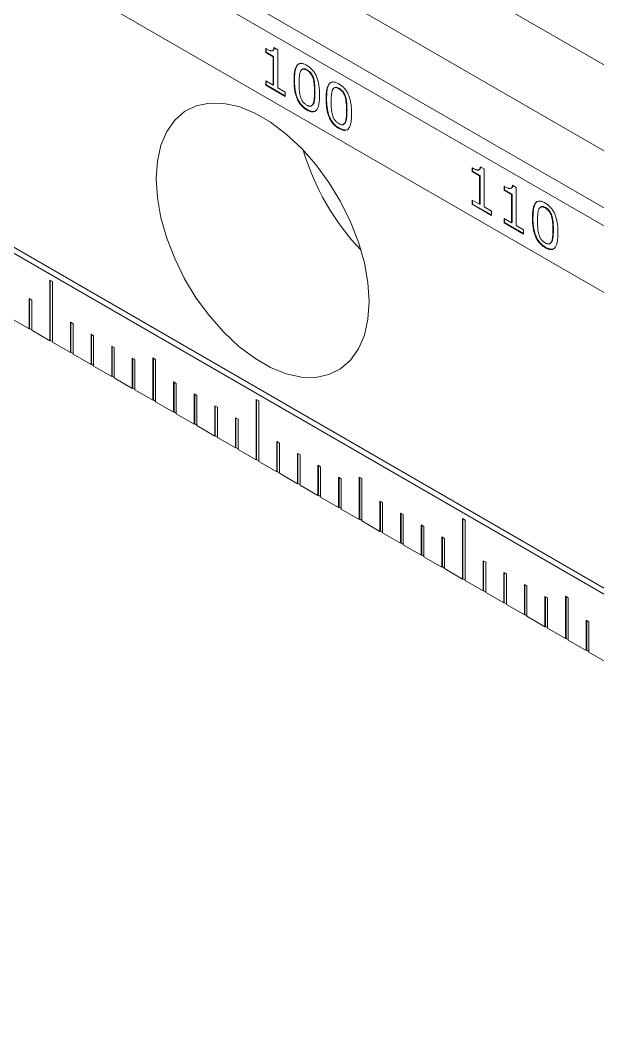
# Model space of a CAD drawing. Header units: millimetres. Extents: x 2 to 278, y 1 to 215.
# Drawn here: x 192.46 to 202.36, y 166.45 to 183.68 of the extents above; entities that cross this region are included whole.
import ezdxf

# ---------------------------------------------------------------- set-up
doc = ezdxf.new("R2010")
doc.units = ezdxf.units.MM

msp = doc.modelspace()

# ---------------------------------------------------------------- linework, layer by layer
at = {"color": 7, "linetype": 'Continuous', "lineweight": 0}
for p, q in [((163.417, 205.45), (269.483, 144.22)), ((161.441, 204.144), (267.507, 142.913)), ((161.172, 203.988), (267.238, 142.758)), ((163.417, 203.981), (269.483, 142.75)), ((161.172, 202.848), (267.238, 141.617)), ((161.262, 197.735), (267.328, 136.505)), ((161.172, 197.683), (267.238, 136.453)), ((196.669, 183.124), (196.669, 183.188)), ((196.669, 183.124), (196.678, 183.129)), ((196.796, 183.05), (196.669, 183.124)), ((196.678, 183.129), (196.678, 183.193)), ((196.805, 183.055), (196.678, 183.129)), ((196.788, 183.155), (196.799, 183.161)), ((196.811, 183.207), (196.876, 183.169)), ((196.876, 183.169), (196.876, 182.517)), ((196.796, 183.05), (196.805, 183.055)), ((196.796, 182.563), (196.796, 183.05)), ((196.805, 182.568), (196.805, 183.055)), ((197.302, 182.837), (197.291, 182.831)), ((197.382, 182.823), (197.373, 182.818)), ((196.669, 182.637), (196.796, 182.563)), ((196.669, 182.563), (196.669, 182.637)), ((196.678, 182.568), (196.678, 182.631)), ((197.154, 182.645), (197.163, 182.651)), ((197.488, 182.686), (197.479, 182.681)), ((196.669, 182.563), (196.678, 182.568)), ((197.003, 182.37), (196.669, 182.563)), ((197.003, 182.38), (196.678, 182.568)), ((196.796, 182.563), (196.805, 182.568)), ((196.876, 182.517), (197.003, 182.444)), ((197.003, 182.444), (197.003, 182.37)), ((197.513, 182.449), (197.504, 182.444)), ((197.851, 182.52), (197.84, 182.514)), ((197.931, 182.506), (197.922, 182.501)), ((197.461, 182.216), (197.488, 182.242)), ((197.488, 182.242), (197.479, 182.236)), ((197.703, 182.328), (197.712, 182.334)), ((198.037, 182.369), (198.028, 182.364)), ((197.373, 182.138), (197.382, 182.143)), ((197.453, 182.207), (197.465, 182.213)), ((198.062, 182.132), (198.053, 182.127)), ((198.002, 181.89), (198.014, 181.896)), ((198.01, 181.899), (198.037, 181.925)), ((198.037, 181.925), (198.028, 181.919)), ((197.922, 181.821), (197.931, 181.826)), ((200.204, 181.082), (200.204, 181.147)), ((200.204, 181.082), (200.213, 181.088)), ((200.332, 181.009), (200.204, 181.082)), ((200.213, 181.088), (200.213, 181.152)), ((200.341, 181.014), (200.213, 181.088)), ((200.324, 181.114), (200.335, 181.12)), ((200.347, 181.166), (200.411, 181.128)), ((200.411, 181.128), (200.411, 180.476)), ((200.332, 181.009), (200.341, 181.014)), ((200.332, 180.522), (200.332, 181.009)), ((200.341, 180.527), (200.341, 181.014)), ((200.753, 180.766), (200.753, 180.83)), ((200.753, 180.766), (200.762, 180.771)), ((200.881, 180.692), (200.753, 180.766)), ((200.762, 180.771), (200.762, 180.835)), ((200.89, 180.697), (200.762, 180.771)), ((200.873, 180.797), (200.884, 180.803)), ((200.881, 180.692), (200.89, 180.697)), ((200.881, 180.205), (200.881, 180.692)), ((200.89, 180.21), (200.89, 180.697)), ((200.896, 180.849), (200.96, 180.811)), ((200.96, 180.811), (200.96, 180.159)), ((200.204, 180.595), (200.332, 180.522)), ((200.204, 180.522), (200.204, 180.595)), ((200.204, 180.522), (200.213, 180.527)), ((200.539, 180.329), (200.204, 180.522)), ((200.213, 180.527), (200.213, 180.59)), ((200.539, 180.339), (200.213, 180.527)), ((200.332, 180.522), (200.341, 180.527)), ((200.411, 180.476), (200.539, 180.403)), ((200.539, 180.403), (200.539, 180.329)), ((201.387, 180.479), (201.375, 180.473)), ((201.467, 180.465), (201.458, 180.46)), ((200.753, 180.279), (200.881, 180.205)), ((200.753, 180.205), (200.753, 180.279)), ((200.753, 180.205), (200.762, 180.21)), ((201.088, 180.012), (200.753, 180.205)), ((200.762, 180.21), (200.762, 180.273)), ((201.088, 180.022), (200.762, 180.21)), ((200.881, 180.205), (200.89, 180.21)), ((201.239, 180.287), (201.248, 180.293)), ((201.572, 180.328), (201.563, 180.323)), ((200.96, 180.159), (201.088, 180.086)), ((201.088, 180.086), (201.088, 180.012)), ((201.598, 180.091), (201.589, 180.086)), ((201.538, 179.849), (201.549, 179.855)), ((201.546, 179.858), (201.573, 179.884)), ((201.573, 179.884), (201.564, 179.878)), ((201.458, 179.78), (201.467, 179.785)), ((192.969, 179.223), (193.014, 179.198)), ((192.969, 178.186), (192.969, 179.223)), ((192.978, 178.192), (192.978, 179.218)), ((193.014, 178.161), (193.014, 179.198)), ((192.615, 178.909), (192.66, 178.883)), ((192.615, 178.391), (192.615, 178.909)), ((192.624, 178.396), (192.624, 178.904)), ((192.66, 178.365), (192.66, 178.883)), ((192.307, 178.569), (192.615, 178.391)), ((193.323, 178.501), (193.368, 178.475)), ((193.323, 177.982), (193.323, 178.501)), ((193.332, 177.988), (193.332, 178.496)), ((193.368, 177.956), (193.368, 178.475)), ((192.624, 178.396), (192.615, 178.391)), ((192.624, 178.396), (192.66, 178.375)), ((192.66, 178.365), (192.969, 178.186)), ((193.676, 178.297), (193.721, 178.271)), ((193.676, 177.778), (193.676, 178.297)), ((193.685, 177.783), (193.685, 178.292)), ((193.721, 177.752), (193.721, 178.271)), ((192.978, 178.192), (192.969, 178.186)), ((192.978, 178.192), (193.014, 178.171)), ((193.014, 178.161), (193.323, 177.982)), ((193.332, 177.988), (193.323, 177.982)), ((193.332, 177.988), (193.368, 177.967)), ((193.368, 177.956), (193.676, 177.778)), ((194.03, 178.093), (194.075, 178.067)), ((194.03, 177.574), (194.03, 178.093)), ((194.039, 177.579), (194.039, 178.087)), ((194.075, 177.548), (194.075, 178.067)), ((193.685, 177.783), (193.676, 177.778)), ((193.685, 177.783), (193.721, 177.763)), ((193.721, 177.752), (194.03, 177.574)), ((194.383, 177.889), (194.428, 177.863)), ((194.383, 177.37), (194.383, 177.889)), ((194.392, 177.375), (194.392, 177.883)), ((194.428, 177.344), (194.428, 177.863)), ((194.737, 177.892), (194.782, 177.866)), ((194.737, 177.166), (194.737, 177.892)), ((194.746, 177.171), (194.746, 177.887)), ((194.782, 177.14), (194.782, 177.866)), ((194.039, 177.579), (194.03, 177.574)), ((194.039, 177.579), (194.075, 177.559)), ((194.075, 177.548), (194.383, 177.37)), ((195.09, 177.48), (195.135, 177.454)), ((195.09, 176.962), (195.09, 177.48)), ((195.099, 176.967), (195.099, 177.475)), ((195.135, 176.936), (195.135, 177.454)), ((194.392, 177.375), (194.383, 177.37)), ((194.392, 177.375), (194.428, 177.354)), ((194.428, 177.344), (194.737, 177.166)), ((195.444, 177.276), (195.489, 177.25)), ((195.444, 176.758), (195.444, 177.276)), ((195.453, 176.763), (195.453, 177.271)), ((195.489, 176.732), (195.489, 177.25)), ((194.746, 177.171), (194.737, 177.166)), ((194.746, 177.171), (194.782, 177.15)), ((194.782, 177.14), (195.09, 176.962)), ((195.797, 177.072), (195.842, 177.046)), ((195.797, 176.554), (195.797, 177.072)), ((195.806, 176.559), (195.806, 177.067)), ((196.505, 177.182), (196.549, 177.157)), ((196.505, 176.145), (196.505, 177.182)), ((196.514, 176.151), (196.514, 177.177)), ((196.549, 176.12), (196.549, 177.157)), ((195.099, 176.967), (195.09, 176.962)), ((195.099, 176.967), (195.135, 176.946)), ((195.135, 176.936), (195.444, 176.758)), ((195.842, 176.528), (195.842, 177.046)), ((195.453, 176.763), (195.444, 176.758)), ((195.453, 176.763), (195.489, 176.742)), ((195.489, 176.732), (195.797, 176.554)), ((196.151, 176.868), (196.196, 176.842)), ((196.151, 176.35), (196.151, 176.868)), ((196.16, 176.355), (196.16, 176.863)), ((196.196, 176.324), (196.196, 176.842)), ((195.806, 176.559), (195.797, 176.554)), ((195.806, 176.559), (195.842, 176.538)), ((195.842, 176.528), (196.151, 176.35)), ((196.858, 176.46), (196.903, 176.434)), ((196.858, 175.941), (196.858, 176.46)), ((196.867, 175.947), (196.867, 176.455)), ((196.903, 175.915), (196.903, 176.434)), ((196.16, 176.355), (196.151, 176.35)), ((196.16, 176.355), (196.196, 176.334)), ((196.196, 176.324), (196.505, 176.145)), ((197.212, 176.256), (197.257, 176.23)), ((197.212, 175.737), (197.212, 176.256)), ((197.221, 175.742), (197.221, 176.251)), ((197.257, 175.711), (197.257, 176.23)), ((196.514, 176.151), (196.505, 176.145)), ((196.514, 176.151), (196.549, 176.13)), ((196.549, 176.12), (196.858, 175.941)), ((197.565, 176.052), (197.61, 176.026)), ((197.565, 175.533), (197.565, 176.052)), ((197.574, 175.538), (197.574, 176.046)), ((196.867, 175.947), (196.858, 175.941)), ((196.867, 175.947), (196.903, 175.926)), ((196.903, 175.915), (197.212, 175.737)), ((197.61, 175.507), (197.61, 176.026)), ((197.221, 175.742), (197.212, 175.737)), ((197.221, 175.742), (197.257, 175.722)), ((197.257, 175.711), (197.565, 175.533)), ((197.919, 175.848), (197.964, 175.822)), ((197.919, 175.329), (197.919, 175.848)), ((197.928, 175.334), (197.928, 175.842)), ((197.964, 175.303), (197.964, 175.822)), ((198.272, 175.851), (198.317, 175.825)), ((198.272, 175.125), (198.272, 175.851)), ((198.281, 175.13), (198.281, 175.846)), ((198.317, 175.099), (198.317, 175.825)), ((197.574, 175.538), (197.565, 175.533)), ((197.574, 175.538), (197.61, 175.518)), ((197.61, 175.507), (197.919, 175.329)), ((198.626, 175.439), (198.671, 175.413)), ((198.626, 174.921), (198.626, 175.439)), ((198.635, 174.926), (198.635, 175.434)), ((198.671, 174.895), (198.671, 175.413)), ((197.928, 175.334), (197.919, 175.329)), ((197.928, 175.334), (197.964, 175.313)), ((197.964, 175.303), (198.272, 175.125)), ((198.979, 175.235), (199.024, 175.209)), ((198.979, 174.717), (198.979, 175.235)), ((198.988, 174.722), (198.988, 175.23)), ((199.024, 174.691), (199.024, 175.209)), ((198.281, 175.13), (198.272, 175.125)), ((198.281, 175.13), (198.317, 175.109)), ((198.317, 175.099), (198.626, 174.921)), ((199.333, 175.031), (199.378, 175.005)), ((199.333, 174.513), (199.333, 175.031)), ((199.342, 174.518), (199.342, 175.026)), ((199.378, 174.487), (199.378, 175.005)), ((200.04, 175.141), (200.085, 175.115)), ((200.04, 174.104), (200.04, 175.141)), ((200.049, 174.11), (200.049, 175.136)), ((200.085, 174.078), (200.085, 175.115)), ((198.635, 174.926), (198.626, 174.921)), ((198.635, 174.926), (198.671, 174.905)), ((198.671, 174.895), (198.979, 174.717)), ((199.687, 174.827), (199.731, 174.801)), ((199.687, 174.309), (199.687, 174.827)), ((198.988, 174.722), (198.979, 174.717)), ((198.988, 174.722), (199.024, 174.701)), ((199.024, 174.691), (199.333, 174.513)), ((199.696, 174.314), (199.696, 174.822)), ((199.731, 174.283), (199.731, 174.801)), ((199.342, 174.518), (199.333, 174.513)), ((199.342, 174.518), (199.378, 174.497)), ((199.378, 174.487), (199.687, 174.309)), ((199.696, 174.314), (199.687, 174.309)), ((199.696, 174.314), (199.731, 174.293)), ((200.394, 174.419), (200.439, 174.393)), ((200.394, 173.9), (200.394, 174.419)), ((200.403, 173.905), (200.403, 174.414)), ((200.439, 173.874), (200.439, 174.393)), ((199.731, 174.283), (200.04, 174.104)), ((200.747, 174.215), (200.792, 174.189)), ((200.747, 173.696), (200.747, 174.215)), ((200.756, 173.701), (200.756, 174.21)), ((200.792, 173.67), (200.792, 174.189)), ((200.049, 174.11), (200.04, 174.104)), ((200.049, 174.11), (200.085, 174.089)), ((200.085, 174.078), (200.394, 173.9)), ((201.101, 174.011), (201.146, 173.985)), ((201.101, 173.492), (201.101, 174.011)), ((201.11, 173.497), (201.11, 174.005)), ((201.146, 173.466), (201.146, 173.985)), ((200.403, 173.905), (200.394, 173.9)), ((200.403, 173.905), (200.439, 173.885)), ((200.439, 173.874), (200.747, 173.696)), ((201.454, 173.807), (201.499, 173.781)), ((201.454, 173.288), (201.454, 173.807)), ((201.463, 173.293), (201.463, 173.801)), ((201.808, 173.81), (201.853, 173.784)), ((201.808, 173.084), (201.808, 173.81)), ((201.817, 173.089), (201.817, 173.805)), ((200.756, 173.701), (200.747, 173.696)), ((200.756, 173.701), (200.792, 173.681)), ((200.792, 173.67), (201.101, 173.492)), ((201.499, 173.262), (201.499, 173.781)), ((201.853, 173.058), (201.853, 173.784)), ((201.11, 173.497), (201.101, 173.492)), ((201.11, 173.497), (201.146, 173.477)), ((201.146, 173.466), (201.454, 173.288)), ((201.463, 173.293), (201.454, 173.288)), ((201.463, 173.293), (201.499, 173.272)), ((202.161, 173.398), (202.206, 173.372)), ((202.161, 172.88), (202.161, 173.398)), ((202.17, 172.885), (202.17, 173.393)), ((202.206, 172.854), (202.206, 173.372)), ((201.499, 173.262), (201.808, 173.084)), ((201.817, 173.089), (201.808, 173.084)), ((201.817, 173.089), (201.853, 173.068)), ((201.853, 173.058), (202.161, 172.88)), ((202.17, 172.885), (202.161, 172.88)), ((202.17, 172.885), (202.206, 172.864)), ((202.206, 172.854), (202.515, 172.676))]:
    msp.add_line(p, q, dxfattribs=at)
at = {"color": 7, "linetype": 'Continuous', "lineweight": 0, "flags": 128}
msp.add_lwpolyline([(194.794, 180.96), (194.814, 180.634), (194.875, 180.292), (194.974, 179.942), (195.111, 179.591), (195.28, 179.247), (195.48, 178.917), (195.705, 178.61), (195.951, 178.332), (196.211, 178.089), (196.481, 177.887), (196.753, 177.729), (197.022, 177.621), (197.283, 177.563), (197.528, 177.558), (197.753, 177.605), (197.953, 177.704), (198.123, 177.852), (198.259, 178.046), (198.359, 178.281), (198.419, 178.553), (198.44, 178.855), (198.419, 179.18), (198.359, 179.522), (198.259, 179.872), (198.123, 180.223), (197.953, 180.568), (197.753, 180.897), (197.528, 181.204), (197.283, 181.482), (197.022, 181.725), (196.753, 181.928), (196.481, 182.085), (196.211, 182.194), (195.951, 182.251), (195.705, 182.256), (195.48, 182.209), (195.28, 182.11), (195.111, 181.963), (194.974, 181.769), (194.875, 181.533), (194.814, 181.262), (194.794, 180.96)], dxfattribs=at)
at = {"color": 7, "linetype": 'Continuous', "lineweight": 0}
msp.add_arc((201.436, 182.689), 4.307, 196.6791, 223.3155, dxfattribs=at)
for points, knots in [([(196.669, 183.188), (196.678, 183.183), (196.696, 183.173), (196.72, 183.163), (196.738, 183.156), (196.75, 183.152), (196.76, 183.15), (196.766, 183.15), (196.769, 183.15)], [0, 0, 0, 0, 0.2620826, 0.5428247, 0.6807494, 0.8016023, 0.907794, 1, 1, 1, 1]), ([(196.769, 183.15), (196.772, 183.15), (196.778, 183.151), (196.786, 183.154), (196.793, 183.158), (196.799, 183.163), (196.804, 183.171), (196.808, 183.181), (196.81, 183.193), (196.811, 183.202), (196.811, 183.207)], [0, 0, 0, 0, 0.1225695, 0.2407062, 0.3540168, 0.4683527, 0.5852926, 0.709986, 0.8490289, 1, 1, 1, 1]), ([(196.798, 183.161), (196.803, 183.165), (196.815, 183.173), (196.817, 183.192), (196.818, 183.203)], [0, 0, 0, 0, 0.450038, 1, 1, 1, 1]), ([(197.154, 182.645), (197.154, 182.661), (197.155, 182.691), (197.157, 182.734), (197.161, 182.773), (197.167, 182.807), (197.174, 182.837), (197.183, 182.864), (197.194, 182.885), (197.207, 182.904), (197.221, 182.917), (197.237, 182.927), (197.255, 182.933), (197.275, 182.935), (197.297, 182.932), (197.321, 182.926), (197.346, 182.915), (197.364, 182.906), (197.373, 182.901)], [0, 0, 0, 0, 0.0906251, 0.1753502, 0.2540883, 0.3273932, 0.3957891, 0.4591016, 0.5179057, 0.5731742, 0.625499, 0.6763276, 0.726617, 0.7772063, 0.8289606, 0.8828006, 0.9396259, 1, 1, 1, 1]), ([(197.163, 182.651), (197.164, 182.693), (197.166, 182.779), (197.189, 182.872), (197.223, 182.922), (197.247, 182.929), (197.256, 182.932)], [0, 0, 0, 0, 0.357653, 0.714378, 0.892887, 1, 1, 1, 1]), ([(197.267, 182.803), (197.264, 182.798), (197.259, 182.787), (197.254, 182.767), (197.25, 182.745), (197.247, 182.719), (197.245, 182.691), (197.243, 182.66), (197.242, 182.628), (197.242, 182.606), (197.242, 182.595)], [0, 0, 0, 0, 0.092932, 0.195517, 0.308519, 0.432509, 0.565434, 0.704477, 0.849094, 1, 1, 1, 1]), ([(197.373, 182.818), (197.367, 182.822), (197.355, 182.828), (197.337, 182.835), (197.322, 182.838), (197.307, 182.837), (197.295, 182.834), (197.284, 182.826), (197.274, 182.816), (197.269, 182.807), (197.267, 182.803)], [0, 0, 0, 0, 0.1413728, 0.2716333, 0.3941116, 0.5104341, 0.6257923, 0.7433981, 0.8678884, 1, 1, 1, 1]), ([(197.382, 182.823), (197.37, 182.829), (197.345, 182.842), (197.315, 182.847), (197.306, 182.836), (197.303, 182.833)], [0, 0, 0, 0, 0.42532, 0.849508, 1, 1, 1, 1]), ([(197.373, 182.901), (197.382, 182.895), (197.4, 182.884), (197.426, 182.865), (197.45, 182.844), (197.472, 182.821), (197.492, 182.796), (197.51, 182.769), (197.526, 182.74), (197.54, 182.71), (197.552, 182.677), (197.563, 182.643), (197.572, 182.606), (197.579, 182.567), (197.585, 182.527), (197.589, 182.484), (197.591, 182.439), (197.592, 182.409), (197.592, 182.394)], [0, 0, 0, 0, 0.061032, 0.118504, 0.173116, 0.225322, 0.276001, 0.32667, 0.377985, 0.430681, 0.486391, 0.54544, 0.608778, 0.67676, 0.749332, 0.827388, 0.910869, 1, 1, 1, 1]), ([(197.479, 182.681), (197.476, 182.689), (197.471, 182.703), (197.462, 182.724), (197.451, 182.743), (197.439, 182.762), (197.425, 182.778), (197.409, 182.793), (197.392, 182.807), (197.379, 182.814), (197.373, 182.818)], [0, 0, 0, 0, 0.130246, 0.252579, 0.370446, 0.485239, 0.600835, 0.723405, 0.855628, 1, 1, 1, 1]), ([(197.488, 182.686), (197.485, 182.694), (197.48, 182.708), (197.471, 182.729), (197.46, 182.749), (197.448, 182.767), (197.434, 182.783), (197.418, 182.798), (197.401, 182.812), (197.388, 182.819), (197.382, 182.823)], [0, 0, 0, 0, 0.130246, 0.252579, 0.370446, 0.485239, 0.600835, 0.723405, 0.855628, 1, 1, 1, 1]), ([(197.373, 182.138), (197.364, 182.144), (197.346, 182.154), (197.32, 182.174), (197.296, 182.195), (197.275, 182.218), (197.254, 182.242), (197.236, 182.269), (197.22, 182.298), (197.206, 182.328), (197.194, 182.36), (197.183, 182.395), (197.174, 182.431), (197.167, 182.47), (197.161, 182.511), (197.157, 182.554), (197.155, 182.599), (197.154, 182.63), (197.154, 182.645)], [0, 0, 0, 0, 0.060973, 0.118388, 0.172874, 0.22467, 0.275401, 0.32568, 0.376549, 0.428972, 0.484148, 0.542887, 0.606162, 0.674011, 0.747103, 0.82563, 0.909854, 1, 1, 1, 1]), ([(197.382, 182.143), (197.373, 182.149), (197.355, 182.16), (197.329, 182.179), (197.305, 182.2), (197.284, 182.223), (197.263, 182.248), (197.245, 182.274), (197.229, 182.303), (197.215, 182.333), (197.203, 182.366), (197.192, 182.4), (197.183, 182.436), (197.176, 182.475), (197.17, 182.516), (197.166, 182.559), (197.164, 182.604), (197.163, 182.635), (197.163, 182.651)], [0, 0, 0, 0, 0.060973, 0.118388, 0.172874, 0.22467, 0.275401, 0.32568, 0.376549, 0.428972, 0.484148, 0.542887, 0.606162, 0.674011, 0.747103, 0.82563, 0.909854, 1, 1, 1, 1]), ([(197.242, 182.595), (197.242, 182.583), (197.242, 182.559), (197.243, 182.525), (197.244, 182.494), (197.246, 182.465), (197.249, 182.438), (197.253, 182.412), (197.259, 182.386), (197.264, 182.369), (197.266, 182.361)], [0, 0, 0, 0, 0.164101, 0.31475, 0.45075, 0.57345, 0.686482, 0.794892, 0.899373, 1, 1, 1, 1]), ([(197.504, 182.444), (197.504, 182.456), (197.504, 182.479), (197.503, 182.514), (197.502, 182.546), (197.499, 182.576), (197.496, 182.604), (197.492, 182.631), (197.486, 182.656), (197.481, 182.673), (197.479, 182.681)], [0, 0, 0, 0, 0.159651, 0.308566, 0.446193, 0.573969, 0.692158, 0.802057, 0.904099, 1, 1, 1, 1]), ([(197.513, 182.449), (197.513, 182.461), (197.513, 182.485), (197.512, 182.519), (197.511, 182.551), (197.508, 182.581), (197.505, 182.609), (197.501, 182.636), (197.495, 182.662), (197.49, 182.678), (197.488, 182.686)], [0, 0, 0, 0, 0.159651, 0.308566, 0.446193, 0.573969, 0.692158, 0.802057, 0.904099, 1, 1, 1, 1]), ([(197.703, 182.328), (197.703, 182.344), (197.704, 182.374), (197.706, 182.417), (197.71, 182.456), (197.716, 182.49), (197.723, 182.52), (197.732, 182.547), (197.743, 182.569), (197.756, 182.587), (197.77, 182.6), (197.786, 182.61), (197.804, 182.616), (197.824, 182.618), (197.846, 182.615), (197.87, 182.609), (197.895, 182.599), (197.913, 182.589), (197.922, 182.584)], [0, 0, 0, 0, 0.0906251, 0.1753502, 0.2540883, 0.3273932, 0.3957891, 0.4591016, 0.5179057, 0.5731742, 0.625499, 0.6763276, 0.726617, 0.7772063, 0.8289606, 0.8828006, 0.9396259, 1, 1, 1, 1]), ([(197.712, 182.334), (197.713, 182.376), (197.715, 182.462), (197.739, 182.555), (197.772, 182.605), (197.796, 182.612), (197.805, 182.615)], [0, 0, 0, 0, 0.357653, 0.714378, 0.892887, 1, 1, 1, 1]), ([(197.922, 182.584), (197.931, 182.578), (197.949, 182.567), (197.975, 182.548), (197.999, 182.527), (198.021, 182.504), (198.041, 182.479), (198.059, 182.452), (198.075, 182.423), (198.089, 182.393), (198.101, 182.36), (198.112, 182.326), (198.121, 182.289), (198.128, 182.25), (198.134, 182.21), (198.138, 182.167), (198.14, 182.122), (198.141, 182.092), (198.141, 182.077)], [0, 0, 0, 0, 0.061032, 0.118504, 0.173116, 0.225322, 0.276001, 0.32667, 0.377985, 0.430681, 0.486391, 0.54544, 0.608778, 0.67676, 0.749332, 0.827388, 0.910869, 1, 1, 1, 1]), ([(197.479, 182.236), (197.481, 182.242), (197.486, 182.253), (197.492, 182.273), (197.496, 182.294), (197.499, 182.319), (197.502, 182.346), (197.503, 182.376), (197.504, 182.409), (197.504, 182.432), (197.504, 182.444)], [0, 0, 0, 0, 0.097892, 0.201849, 0.31108, 0.427473, 0.552815, 0.689917, 0.838949, 1, 1, 1, 1]), ([(197.488, 182.242), (197.49, 182.247), (197.495, 182.258), (197.501, 182.278), (197.505, 182.3), (197.508, 182.324), (197.511, 182.351), (197.512, 182.381), (197.513, 182.414), (197.513, 182.437), (197.513, 182.449)], [0, 0, 0, 0, 0.097892, 0.201849, 0.31108, 0.427473, 0.552815, 0.689917, 0.838949, 1, 1, 1, 1]), ([(197.816, 182.486), (197.813, 182.481), (197.809, 182.47), (197.803, 182.45), (197.799, 182.428), (197.796, 182.402), (197.794, 182.374), (197.792, 182.343), (197.791, 182.311), (197.791, 182.289), (197.791, 182.278)], [0, 0, 0, 0, 0.092932, 0.195517, 0.308519, 0.432509, 0.565434, 0.704477, 0.849094, 1, 1, 1, 1]), ([(197.922, 182.501), (197.916, 182.505), (197.904, 182.511), (197.886, 182.518), (197.871, 182.521), (197.857, 182.52), (197.844, 182.517), (197.833, 182.509), (197.823, 182.499), (197.818, 182.49), (197.816, 182.486)], [0, 0, 0, 0, 0.141373, 0.271633, 0.394112, 0.510434, 0.625792, 0.743398, 0.867888, 1, 1, 1, 1]), ([(197.931, 182.506), (197.919, 182.512), (197.894, 182.525), (197.864, 182.53), (197.855, 182.519), (197.852, 182.516)], [0, 0, 0, 0, 0.42532, 0.849508, 1, 1, 1, 1]), ([(198.028, 182.364), (198.025, 182.372), (198.02, 182.386), (198.011, 182.407), (198, 182.427), (197.988, 182.445), (197.974, 182.461), (197.958, 182.476), (197.941, 182.49), (197.928, 182.497), (197.922, 182.501)], [0, 0, 0, 0, 0.130246, 0.252579, 0.370446, 0.485239, 0.600835, 0.723405, 0.855628, 1, 1, 1, 1]), ([(198.037, 182.369), (198.034, 182.377), (198.029, 182.391), (198.02, 182.412), (198.009, 182.432), (197.997, 182.45), (197.983, 182.466), (197.967, 182.481), (197.95, 182.495), (197.937, 182.502), (197.931, 182.506)], [0, 0, 0, 0, 0.130246, 0.252579, 0.370446, 0.485239, 0.600835, 0.723405, 0.855628, 1, 1, 1, 1]), ([(197.266, 182.361), (197.269, 182.353), (197.273, 182.339), (197.282, 182.318), (197.293, 182.298), (197.305, 182.279), (197.319, 182.262), (197.336, 182.247), (197.354, 182.233), (197.366, 182.225), (197.373, 182.221)], [0, 0, 0, 0, 0.127933, 0.248979, 0.364498, 0.478623, 0.594752, 0.717986, 0.852152, 1, 1, 1, 1]), ([(197.592, 182.394), (197.592, 182.378), (197.591, 182.347), (197.589, 182.304), (197.585, 182.265), (197.579, 182.231), (197.572, 182.2), (197.563, 182.174), (197.552, 182.152), (197.539, 182.135), (197.525, 182.121), (197.509, 182.111), (197.491, 182.106), (197.471, 182.104), (197.449, 182.107), (197.425, 182.113), (197.4, 182.123), (197.382, 182.133), (197.373, 182.138)], [0, 0, 0, 0, 0.091414, 0.176654, 0.25618, 0.329726, 0.398161, 0.461186, 0.519966, 0.574874, 0.627124, 0.67754, 0.72759, 0.777885, 0.829619, 0.883437, 0.939926, 1, 1, 1, 1]), ([(197.373, 182.221), (197.379, 182.217), (197.392, 182.211), (197.409, 182.204), (197.425, 182.201), (197.439, 182.201), (197.451, 182.205), (197.462, 182.212), (197.472, 182.222), (197.477, 182.232), (197.479, 182.236)], [0, 0, 0, 0, 0.141458, 0.272712, 0.395264, 0.512481, 0.627909, 0.745586, 0.869079, 1, 1, 1, 1]), ([(197.922, 181.821), (197.913, 181.827), (197.895, 181.837), (197.869, 181.857), (197.845, 181.878), (197.824, 181.901), (197.803, 181.925), (197.785, 181.952), (197.769, 181.981), (197.755, 182.011), (197.743, 182.043), (197.732, 182.078), (197.723, 182.114), (197.716, 182.153), (197.71, 182.194), (197.706, 182.237), (197.704, 182.282), (197.703, 182.313), (197.703, 182.328)], [0, 0, 0, 0, 0.060973, 0.118388, 0.172874, 0.22467, 0.275401, 0.32568, 0.376549, 0.428972, 0.484148, 0.542887, 0.606162, 0.674011, 0.747103, 0.82563, 0.909854, 1, 1, 1, 1]), ([(197.931, 181.826), (197.922, 181.832), (197.904, 181.843), (197.878, 181.862), (197.854, 181.883), (197.833, 181.906), (197.812, 181.931), (197.794, 181.957), (197.778, 181.986), (197.764, 182.016), (197.752, 182.049), (197.741, 182.083), (197.732, 182.12), (197.725, 182.158), (197.719, 182.199), (197.715, 182.242), (197.713, 182.287), (197.712, 182.318), (197.712, 182.334)], [0, 0, 0, 0, 0.060973, 0.118388, 0.172874, 0.22467, 0.275401, 0.32568, 0.376549, 0.428972, 0.484148, 0.542887, 0.606162, 0.674011, 0.747103, 0.82563, 0.909854, 1, 1, 1, 1]), ([(197.791, 182.278), (197.791, 182.266), (197.791, 182.242), (197.792, 182.208), (197.793, 182.177), (197.795, 182.148), (197.798, 182.121), (197.802, 182.095), (197.808, 182.069), (197.813, 182.052), (197.815, 182.044)], [0, 0, 0, 0, 0.164101, 0.31475, 0.45075, 0.57345, 0.686482, 0.794892, 0.899373, 1, 1, 1, 1]), ([(198.053, 182.127), (198.053, 182.139), (198.053, 182.162), (198.052, 182.197), (198.051, 182.229), (198.048, 182.259), (198.045, 182.287), (198.041, 182.314), (198.035, 182.339), (198.03, 182.356), (198.028, 182.364)], [0, 0, 0, 0, 0.159651, 0.308566, 0.446193, 0.573969, 0.692158, 0.802057, 0.904099, 1, 1, 1, 1]), ([(198.062, 182.132), (198.062, 182.144), (198.062, 182.168), (198.061, 182.202), (198.06, 182.234), (198.057, 182.264), (198.054, 182.292), (198.05, 182.319), (198.044, 182.345), (198.039, 182.361), (198.037, 182.369)], [0, 0, 0, 0, 0.159651, 0.308566, 0.446193, 0.573969, 0.692158, 0.802057, 0.904099, 1, 1, 1, 1]), ([(197.538, 182.132), (197.536, 182.13), (197.525, 182.116), (197.476, 182.102), (197.42, 182.127), (197.382, 182.143)], [0, 0, 0, 0, 0.041654, 0.362595, 1, 1, 1, 1]), ([(198.141, 182.077), (198.141, 182.061), (198.14, 182.03), (198.138, 181.987), (198.134, 181.948), (198.128, 181.914), (198.121, 181.883), (198.112, 181.857), (198.101, 181.835), (198.088, 181.818), (198.074, 181.804), (198.058, 181.795), (198.04, 181.789), (198.02, 181.787), (197.998, 181.79), (197.974, 181.796), (197.949, 181.807), (197.931, 181.816), (197.922, 181.821)], [0, 0, 0, 0, 0.091414, 0.176654, 0.25618, 0.329726, 0.398161, 0.461186, 0.519966, 0.574874, 0.627124, 0.67754, 0.72759, 0.777885, 0.829619, 0.883437, 0.939926, 1, 1, 1, 1]), ([(198.028, 181.919), (198.03, 181.925), (198.035, 181.936), (198.041, 181.956), (198.045, 181.977), (198.048, 182.002), (198.051, 182.029), (198.052, 182.059), (198.053, 182.092), (198.053, 182.115), (198.053, 182.127)], [0, 0, 0, 0, 0.097892, 0.201849, 0.31108, 0.427473, 0.552815, 0.689917, 0.838949, 1, 1, 1, 1]), ([(198.037, 181.925), (198.039, 181.93), (198.044, 181.941), (198.05, 181.961), (198.054, 181.983), (198.057, 182.007), (198.06, 182.034), (198.061, 182.064), (198.062, 182.097), (198.062, 182.12), (198.062, 182.132)], [0, 0, 0, 0, 0.097892, 0.201849, 0.31108, 0.427473, 0.552815, 0.689917, 0.838949, 1, 1, 1, 1]), ([(197.815, 182.044), (197.818, 182.036), (197.822, 182.022), (197.831, 182.001), (197.842, 181.981), (197.854, 181.963), (197.869, 181.945), (197.885, 181.93), (197.903, 181.916), (197.915, 181.908), (197.922, 181.904)], [0, 0, 0, 0, 0.127933, 0.248979, 0.364498, 0.478623, 0.594752, 0.717986, 0.852152, 1, 1, 1, 1]), ([(197.922, 181.904), (197.928, 181.9), (197.941, 181.894), (197.958, 181.887), (197.974, 181.884), (197.988, 181.884), (198, 181.888), (198.011, 181.895), (198.021, 181.906), (198.026, 181.915), (198.028, 181.919)], [0, 0, 0, 0, 0.141458, 0.272712, 0.395264, 0.512481, 0.627909, 0.745586, 0.869079, 1, 1, 1, 1]), ([(198.087, 181.815), (198.086, 181.813), (198.074, 181.799), (198.025, 181.785), (197.969, 181.81), (197.931, 181.826)], [0, 0, 0, 0, 0.041654, 0.362595, 1, 1, 1, 1]), ([(200.204, 181.147), (200.213, 181.142), (200.232, 181.132), (200.255, 181.122), (200.273, 181.115), (200.285, 181.111), (200.296, 181.109), (200.302, 181.109), (200.305, 181.109)], [0, 0, 0, 0, 0.262083, 0.542825, 0.680749, 0.801602, 0.907794, 1, 1, 1, 1]), ([(200.305, 181.109), (200.308, 181.109), (200.314, 181.11), (200.322, 181.113), (200.329, 181.117), (200.335, 181.122), (200.34, 181.13), (200.343, 181.14), (200.346, 181.152), (200.347, 181.161), (200.347, 181.166)], [0, 0, 0, 0, 0.122569, 0.240706, 0.354017, 0.468353, 0.585293, 0.709986, 0.849029, 1, 1, 1, 1]), ([(200.334, 181.12), (200.339, 181.124), (200.35, 181.132), (200.353, 181.151), (200.354, 181.162)], [0, 0, 0, 0, 0.450038, 1, 1, 1, 1]), ([(200.753, 180.83), (200.762, 180.825), (200.781, 180.815), (200.804, 180.805), (200.822, 180.798), (200.834, 180.794), (200.845, 180.792), (200.851, 180.792), (200.854, 180.792)], [0, 0, 0, 0, 0.262083, 0.542825, 0.680749, 0.801602, 0.907794, 1, 1, 1, 1]), ([(200.854, 180.792), (200.857, 180.792), (200.863, 180.793), (200.871, 180.796), (200.878, 180.8), (200.884, 180.805), (200.889, 180.813), (200.892, 180.823), (200.895, 180.835), (200.896, 180.844), (200.896, 180.849)], [0, 0, 0, 0, 0.122569, 0.240706, 0.354017, 0.468353, 0.585293, 0.709986, 0.849029, 1, 1, 1, 1]), ([(200.883, 180.803), (200.888, 180.807), (200.899, 180.815), (200.902, 180.834), (200.903, 180.845)], [0, 0, 0, 0, 0.450038, 1, 1, 1, 1]), ([(201.239, 180.287), (201.239, 180.303), (201.239, 180.333), (201.242, 180.376), (201.246, 180.415), (201.252, 180.449), (201.259, 180.479), (201.268, 180.506), (201.279, 180.527), (201.291, 180.546), (201.306, 180.559), (201.322, 180.569), (201.34, 180.575), (201.36, 180.577), (201.382, 180.574), (201.405, 180.568), (201.431, 180.558), (201.449, 180.548), (201.458, 180.543)], [0, 0, 0, 0, 0.0906251, 0.1753502, 0.2540883, 0.3273932, 0.3957891, 0.4591016, 0.5179057, 0.5731742, 0.625499, 0.6763276, 0.726617, 0.7772063, 0.8289606, 0.8828006, 0.9396259, 1, 1, 1, 1]), ([(201.248, 180.293), (201.249, 180.335), (201.251, 180.421), (201.274, 180.514), (201.308, 180.564), (201.332, 180.571), (201.341, 180.574)], [0, 0, 0, 0, 0.357653, 0.714378, 0.892887, 1, 1, 1, 1]), ([(201.458, 180.543), (201.467, 180.537), (201.485, 180.526), (201.51, 180.507), (201.534, 180.486), (201.556, 180.463), (201.576, 180.438), (201.594, 180.411), (201.61, 180.382), (201.625, 180.352), (201.637, 180.319), (201.648, 180.285), (201.656, 180.248), (201.664, 180.209), (201.67, 180.169), (201.674, 180.126), (201.676, 180.081), (201.676, 180.051), (201.676, 180.036)], [0, 0, 0, 0, 0.061032, 0.118504, 0.173116, 0.225322, 0.276001, 0.32667, 0.377985, 0.430681, 0.486391, 0.54544, 0.608778, 0.67676, 0.749332, 0.827388, 0.910869, 1, 1, 1, 1]), ([(201.351, 180.445), (201.349, 180.44), (201.344, 180.429), (201.339, 180.409), (201.334, 180.387), (201.331, 180.361), (201.329, 180.333), (201.328, 180.302), (201.327, 180.27), (201.326, 180.248), (201.326, 180.237)], [0, 0, 0, 0, 0.092932, 0.195517, 0.308519, 0.432509, 0.565434, 0.704477, 0.849094, 1, 1, 1, 1]), ([(201.458, 180.46), (201.451, 180.464), (201.439, 180.47), (201.422, 180.477), (201.406, 180.48), (201.392, 180.479), (201.38, 180.476), (201.369, 180.468), (201.359, 180.458), (201.354, 180.449), (201.351, 180.445)], [0, 0, 0, 0, 0.1413728, 0.2716333, 0.3941116, 0.5104341, 0.6257923, 0.7433981, 0.8678884, 1, 1, 1, 1]), ([(201.467, 180.465), (201.454, 180.471), (201.43, 180.484), (201.4, 180.489), (201.39, 180.478), (201.388, 180.475)], [0, 0, 0, 0, 0.42532, 0.849508, 1, 1, 1, 1]), ([(201.563, 180.323), (201.561, 180.331), (201.556, 180.345), (201.546, 180.366), (201.535, 180.386), (201.523, 180.404), (201.509, 180.42), (201.494, 180.435), (201.476, 180.449), (201.464, 180.456), (201.458, 180.46)], [0, 0, 0, 0, 0.130246, 0.252579, 0.370446, 0.485239, 0.600835, 0.723405, 0.855628, 1, 1, 1, 1]), ([(201.572, 180.328), (201.57, 180.336), (201.565, 180.35), (201.555, 180.371), (201.544, 180.391), (201.532, 180.409), (201.518, 180.425), (201.503, 180.44), (201.485, 180.454), (201.473, 180.461), (201.467, 180.465)], [0, 0, 0, 0, 0.130246, 0.252579, 0.370446, 0.485239, 0.600835, 0.723405, 0.855628, 1, 1, 1, 1]), ([(201.458, 179.78), (201.448, 179.786), (201.431, 179.796), (201.405, 179.816), (201.381, 179.837), (201.359, 179.86), (201.339, 179.884), (201.321, 179.911), (201.305, 179.94), (201.291, 179.97), (201.278, 180.002), (201.268, 180.037), (201.259, 180.073), (201.252, 180.112), (201.246, 180.153), (201.242, 180.196), (201.239, 180.241), (201.239, 180.272), (201.239, 180.287)], [0, 0, 0, 0, 0.060973, 0.118388, 0.172874, 0.22467, 0.275401, 0.32568, 0.376549, 0.428972, 0.484148, 0.542887, 0.606162, 0.674011, 0.747103, 0.82563, 0.909854, 1, 1, 1, 1]), ([(201.467, 179.785), (201.457, 179.791), (201.44, 179.802), (201.414, 179.821), (201.39, 179.842), (201.368, 179.865), (201.348, 179.89), (201.33, 179.916), (201.314, 179.945), (201.3, 179.975), (201.287, 180.008), (201.277, 180.042), (201.268, 180.078), (201.26, 180.117), (201.255, 180.158), (201.251, 180.201), (201.248, 180.246), (201.248, 180.277), (201.248, 180.293)], [0, 0, 0, 0, 0.060973, 0.118388, 0.172874, 0.22467, 0.275401, 0.32568, 0.376549, 0.428972, 0.484148, 0.542887, 0.606162, 0.674011, 0.747103, 0.82563, 0.909854, 1, 1, 1, 1]), ([(201.326, 180.237), (201.326, 180.225), (201.326, 180.201), (201.327, 180.167), (201.329, 180.136), (201.331, 180.107), (201.334, 180.08), (201.338, 180.054), (201.343, 180.028), (201.348, 180.011), (201.351, 180.003)], [0, 0, 0, 0, 0.164101, 0.31475, 0.45075, 0.57345, 0.686482, 0.794892, 0.899373, 1, 1, 1, 1]), ([(201.589, 180.086), (201.589, 180.098), (201.589, 180.121), (201.588, 180.156), (201.586, 180.188), (201.584, 180.218), (201.581, 180.246), (201.576, 180.273), (201.571, 180.298), (201.566, 180.315), (201.563, 180.323)], [0, 0, 0, 0, 0.159651, 0.308566, 0.446193, 0.573969, 0.692158, 0.802057, 0.904099, 1, 1, 1, 1]), ([(201.598, 180.091), (201.598, 180.103), (201.598, 180.127), (201.597, 180.161), (201.595, 180.193), (201.593, 180.223), (201.59, 180.251), (201.585, 180.278), (201.58, 180.304), (201.575, 180.32), (201.572, 180.328)], [0, 0, 0, 0, 0.159651, 0.308566, 0.446193, 0.573969, 0.692158, 0.802057, 0.904099, 1, 1, 1, 1]), ([(201.351, 180.003), (201.353, 179.995), (201.358, 179.981), (201.367, 179.96), (201.378, 179.94), (201.39, 179.921), (201.404, 179.904), (201.42, 179.889), (201.438, 179.875), (201.451, 179.867), (201.458, 179.863)], [0, 0, 0, 0, 0.127933, 0.248979, 0.364498, 0.478623, 0.594752, 0.717986, 0.852152, 1, 1, 1, 1]), ([(201.676, 180.036), (201.676, 180.02), (201.676, 179.989), (201.673, 179.946), (201.669, 179.907), (201.664, 179.873), (201.656, 179.842), (201.647, 179.816), (201.636, 179.794), (201.624, 179.777), (201.609, 179.763), (201.593, 179.753), (201.575, 179.748), (201.555, 179.746), (201.533, 179.749), (201.51, 179.755), (201.484, 179.766), (201.467, 179.775), (201.458, 179.78)], [0, 0, 0, 0, 0.091414, 0.176654, 0.25618, 0.329726, 0.398161, 0.461186, 0.519966, 0.574874, 0.627124, 0.67754, 0.72759, 0.777885, 0.829619, 0.883437, 0.939926, 1, 1, 1, 1]), ([(201.564, 179.878), (201.566, 179.884), (201.571, 179.895), (201.576, 179.915), (201.581, 179.936), (201.584, 179.961), (201.586, 179.988), (201.588, 180.018), (201.589, 180.051), (201.589, 180.074), (201.589, 180.086)], [0, 0, 0, 0, 0.097892, 0.201849, 0.31108, 0.427473, 0.552815, 0.689917, 0.838949, 1, 1, 1, 1]), ([(201.573, 179.884), (201.575, 179.889), (201.58, 179.9), (201.585, 179.92), (201.59, 179.942), (201.593, 179.966), (201.595, 179.993), (201.597, 180.023), (201.598, 180.056), (201.598, 180.079), (201.598, 180.091)], [0, 0, 0, 0, 0.097892, 0.201849, 0.31108, 0.427473, 0.552815, 0.689917, 0.838949, 1, 1, 1, 1]), ([(201.458, 179.863), (201.464, 179.859), (201.476, 179.853), (201.494, 179.846), (201.509, 179.843), (201.523, 179.843), (201.536, 179.847), (201.547, 179.854), (201.556, 179.865), (201.561, 179.874), (201.564, 179.878)], [0, 0, 0, 0, 0.141458, 0.272712, 0.395264, 0.512481, 0.627909, 0.745586, 0.869079, 1, 1, 1, 1]), ([(201.622, 179.774), (201.621, 179.772), (201.61, 179.758), (201.561, 179.744), (201.504, 179.769), (201.467, 179.785)], [0, 0, 0, 0, 0.041654, 0.362595, 1, 1, 1, 1])]:
    msp.add_open_spline(points, degree=3, knots=knots, dxfattribs=at)

doc.saveas('drawing.dxf')
